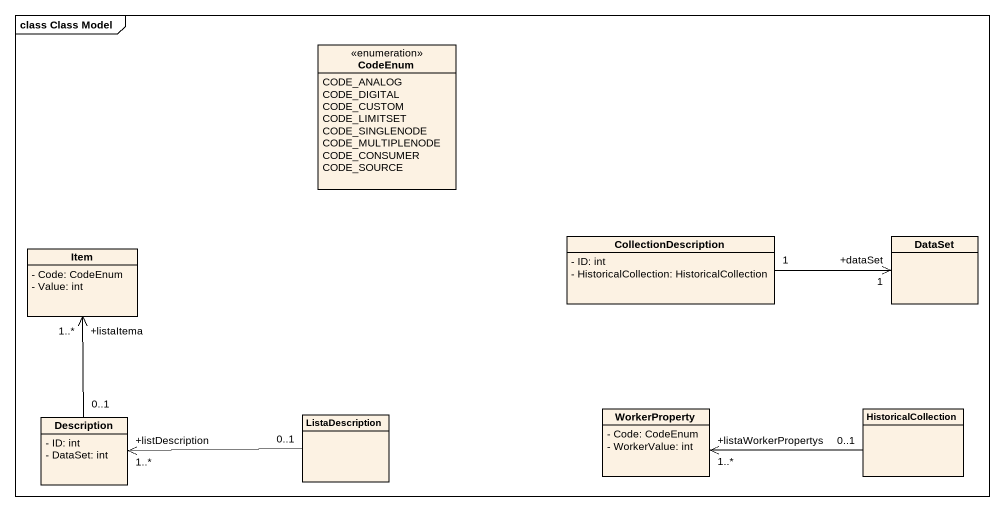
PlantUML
@startuml
mainframe class Class Model
hide circle
hide empty members
skinparam classAttributeIconSize 0
enum CodeEnum {
  CODE_ANALOG
  CODE_DIGITAL
  CODE_CUSTOM
  CODE_LIMITSET
  CODE_SINGLENODE
  CODE_MULTIPLENODE
  CODE_CONSUMER
  CODE_SOURCE
}
class Item {
  - Code: CodeEnum
  - Value: int
}
class CollectionDescription {
  - ID: int
  - HistoricalCollection: HistoricalCollection
}
class DataSet
class Description {
  - ID: int
  - DataSet: int
}
class ListaDescription
class WorkerProperty {
  - Code: CodeEnum
  - WorkerValue: int
}
class HistoricalCollection
CollectionDescription "1" -right-> "+dataSet\n1" DataSet
Description "0..1" -up-> "+listaItema\n1..*" Item
ListaDescription "0..1" -left-> "+listDescription\n1..*" Description
HistoricalCollection "0..1" -left-> "+listaWorkerPropertys\n1..*" WorkerProperty
@enduml
